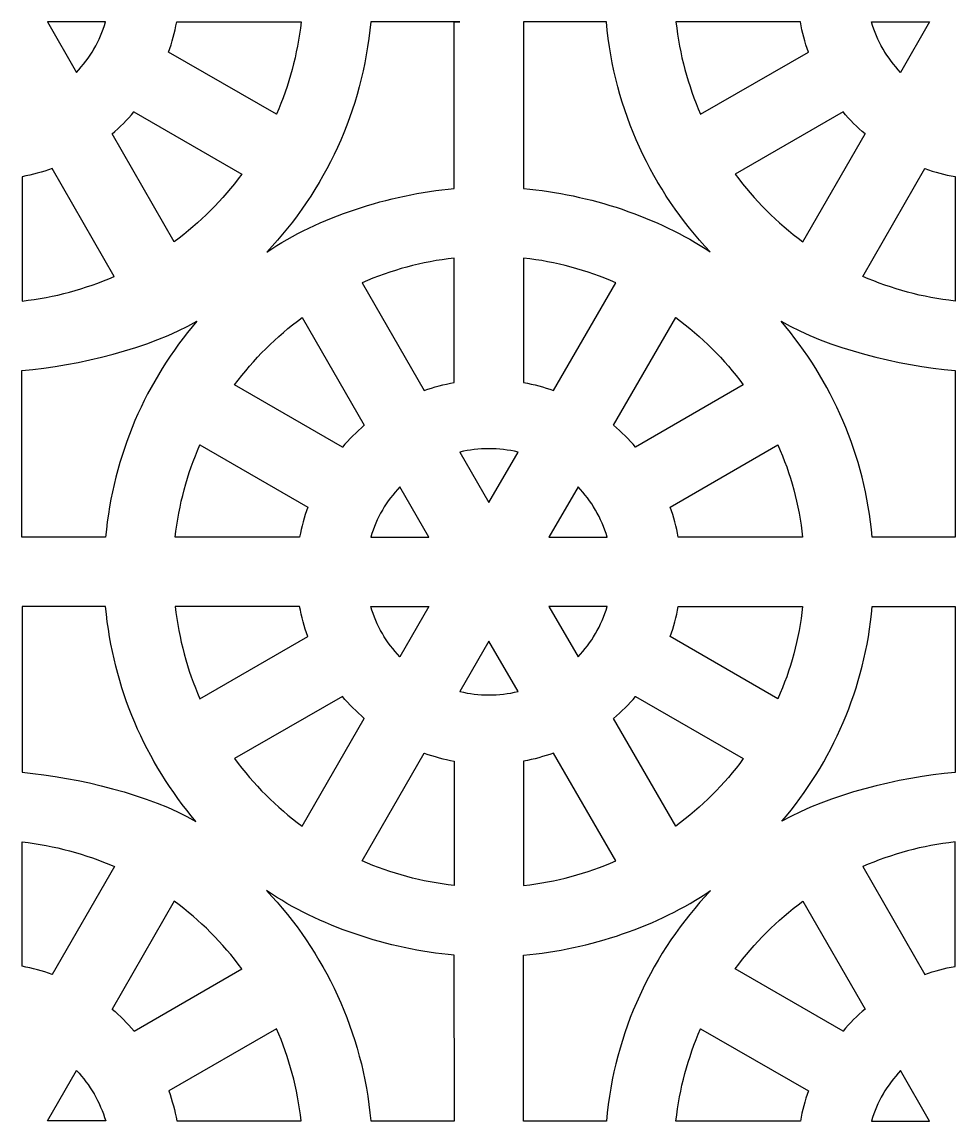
# Model space of a CAD drawing. Header units: centimetres. Extents: x -87 to 87, y -88 to 88.
# Drawn here: x -48.29 to -24.04, y -1.47 to 27.09 of the extents above; entities that cross this region are included whole.
import ezdxf

# ---------------------------------------------------------------- set-up
doc = ezdxf.new("R2010")
doc.units = ezdxf.units.CM
doc.header["$MEASUREMENT"] = 0
doc.layers.add('layer 1', color=7, linetype='Continuous')

msp = doc.modelspace()

# ---------------------------------------------------------------- linework, layer by layer
at = {"layer": 'layer 1', "color": 114}
for points, knots in [([(-47.62842, 27.08701), (-47.62842, 27.08701), (-46.11568, 27.08699), (-46.11568, 27.08699), (-46.11568, 27.08699), (-46.26119, 26.58976), (-46.52419, 26.14265), (-46.87253, 25.77779), (-46.87253, 25.77779), (-46.87253, 25.77779), (-47.62842, 27.08701), (-47.62842, 27.08701)], [0, 0, 0, 0, 0.25, 0.25, 0.25, 0.25, 0.5, 0.5, 0.5, 0.5, 1, 1, 1, 1]), ([(-41.67721, 24.69032), (-41.34866, 25.43751), (-41.12835, 26.24304), (-41.03617, 27.08699), (-41.03617, 27.08699), (-41.03617, 27.08699), (-44.26815, 27.08699), (-44.26815, 27.08699), (-44.26815, 27.08699), (-44.31691, 26.81884), (-44.38708, 26.55812), (-44.4768, 26.3067), (-44.4768, 26.3067), (-44.4768, 26.3067), (-41.67721, 24.69032), (-41.67721, 24.69032)], [0, 0, 0, 0, 0.2, 0.2, 0.2, 0.2, 0.4, 0.4, 0.4, 0.4, 0.6, 0.6, 0.6, 0.6, 1, 1, 1, 1]), ([(-37.05393, 27.08731), (-37.05393, 27.08731), (-37.05393, 27.08698), (-37.05393, 27.08698), (-37.05393, 27.08698), (-37.05393, 27.08698), (-37.05394, 22.75996), (-37.05394, 22.75996), (-37.05394, 22.75996), (-38.76984, 22.60683), (-40.57165, 22.02006), (-41.92799, 21.11008), (-41.92799, 21.11008), (-40.42282, 22.69836), (-39.43318, 24.78008), (-39.2273, 27.08698), (-39.2273, 27.08698), (-39.2273, 27.08698), (-37.05393, 27.08698), (-37.05393, 27.08698), (-37.05393, 27.08698), (-37.05393, 27.08698), (-36.90673, 27.08699), (-36.90673, 27.08699), (-36.90673, 27.08699), (-36.90673, 27.08699), (-37.05393, 27.08731), (-37.05393, 27.08731)], [0, 0, 0, 0, 0.125, 0.125, 0.125, 0.125, 0.25, 0.25, 0.25, 0.25, 0.375, 0.375, 0.375, 0.375, 0.5, 0.5, 0.5, 0.5, 0.625, 0.625, 0.625, 0.625, 0.75, 0.75, 0.75, 0.75, 1, 1, 1, 1]), ([(-33.10367, 27.08732), (-32.898, 24.78258), (-31.91001, 22.70258), (-30.40723, 21.11484), (-30.40723, 21.11484), (-31.76204, 22.02212), (-33.54102, 22.60709), (-35.25393, 22.75995), (-35.25393, 22.75995), (-35.25393, 22.75995), (-35.25393, 27.08699), (-35.25393, 27.08699), (-35.25393, 27.08699), (-35.25393, 27.08699), (-35.25393, 27.08732), (-35.25393, 27.08732), (-35.25393, 27.08732), (-35.25393, 27.08732), (-35.25393, 27.08699), (-35.25393, 27.08699), (-35.25393, 27.08699), (-35.25393, 27.08699), (-33.10367, 27.08732), (-33.10367, 27.08732)], [0, 0, 0, 0, 0.14285714, 0.14285714, 0.14285714, 0.14285714, 0.28571429, 0.28571429, 0.28571429, 0.28571429, 0.42857143, 0.42857143, 0.42857143, 0.42857143, 0.57142857, 0.57142857, 0.57142857, 0.57142857, 0.71428571, 0.71428571, 0.71428571, 0.71428571, 1, 1, 1, 1]), ([(-30.65372, 24.69056), (-30.98229, 25.43779), (-31.20262, 26.24333), (-31.29479, 27.08731), (-31.29479, 27.08731), (-31.29479, 27.08731), (-28.06284, 27.08739), (-28.06284, 27.08739), (-28.06284, 27.08739), (-28.01408, 26.81916), (-27.94399, 26.55833), (-27.85423, 26.30683), (-27.85423, 26.30683), (-27.85423, 26.30683), (-30.65372, 24.69056), (-30.65372, 24.69056)], [0, 0, 0, 0, 0.2, 0.2, 0.2, 0.2, 0.4, 0.4, 0.4, 0.4, 0.6, 0.6, 0.6, 0.6, 1, 1, 1, 1]), ([(-25.45836, 25.77802), (-25.45836, 25.77802), (-24.70247, 27.08732), (-24.70247, 27.08732), (-24.70247, 27.08732), (-24.70247, 27.08732), (-26.21527, 27.08732), (-26.21527, 27.08732), (-26.21527, 27.08732), (-26.06977, 26.59009), (-25.80675, 26.14295), (-25.45836, 25.77802)], [0, 0, 0, 0, 0.25, 0.25, 0.25, 0.25, 0.5, 0.5, 0.5, 0.5, 1, 1, 1, 1]), ([(-45.94878, 24.17779), (-45.94878, 24.17779), (-44.33257, 21.3784), (-44.33257, 21.3784), (-44.33257, 21.3784), (-43.66317, 21.87102), (-43.07127, 22.46291), (-42.57865, 23.13231), (-42.57865, 23.13231), (-42.57865, 23.13231), (-45.37801, 24.74857), (-45.37801, 24.74857), (-45.37801, 24.74857), (-45.55264, 24.54337), (-45.74357, 24.35243), (-45.94878, 24.17779)], [0, 0, 0, 0, 0.2, 0.2, 0.2, 0.2, 0.4, 0.4, 0.4, 0.4, 0.6, 0.6, 0.6, 0.6, 1, 1, 1, 1]), ([(-27.99833, 21.37868), (-28.66775, 21.87132), (-29.25968, 22.46314), (-29.7523, 23.13253), (-29.7523, 23.13253), (-29.7523, 23.13253), (-26.95293, 24.74874), (-26.95293, 24.74874), (-26.95293, 24.74874), (-26.77829, 24.54354), (-26.58736, 24.35264), (-26.38214, 24.17799), (-26.38214, 24.17799), (-26.38214, 24.17799), (-27.99833, 21.37868), (-27.99833, 21.37868)], [0, 0, 0, 0, 0.2, 0.2, 0.2, 0.2, 0.4, 0.4, 0.4, 0.4, 0.6, 0.6, 0.6, 0.6, 1, 1, 1, 1]), ([(-48.28733, 19.83595), (-48.28733, 19.83595), (-48.28733, 23.06786), (-48.28733, 23.06786), (-48.28733, 23.06786), (-48.01915, 23.11663), (-47.75839, 23.1868), (-47.50694, 23.27654), (-47.50694, 23.27654), (-47.50694, 23.27654), (-45.89059, 20.47695), (-45.89059, 20.47695), (-45.89059, 20.47695), (-46.63781, 20.14839), (-47.44337, 19.92814), (-48.28733, 19.83595)], [0, 0, 0, 0, 0.2, 0.2, 0.2, 0.2, 0.4, 0.4, 0.4, 0.4, 0.6, 0.6, 0.6, 0.6, 1, 1, 1, 1]), ([(-24.04365, 19.83613), (-24.04365, 19.83613), (-24.04362, 23.06809), (-24.04362, 23.06809), (-24.04362, 23.06809), (-24.31182, 23.11687), (-24.57258, 23.18699), (-24.82403, 23.27672), (-24.82403, 23.27672), (-24.82403, 23.27672), (-26.44037, 20.47717), (-26.44037, 20.47717), (-26.44037, 20.47717), (-25.69316, 20.14861), (-24.88761, 19.92829), (-24.04365, 19.83613)], [0, 0, 0, 0, 0.2, 0.2, 0.2, 0.2, 0.4, 0.4, 0.4, 0.4, 0.6, 0.6, 0.6, 0.6, 1, 1, 1, 1]), ([(-37.05393, 20.95108), (-37.05393, 20.95108), (-37.0539, 17.71912), (-37.0539, 17.71912), (-37.0539, 17.71912), (-37.3221, 17.67034), (-37.58286, 17.60022), (-37.83431, 17.51049), (-37.83431, 17.51049), (-37.83431, 17.51049), (-39.45065, 20.31004), (-39.45065, 20.31004), (-39.45065, 20.31004), (-38.70344, 20.6386), (-37.89789, 20.85892), (-37.05393, 20.95108)], [0, 0, 0, 0, 0.2, 0.2, 0.2, 0.2, 0.4, 0.4, 0.4, 0.4, 0.6, 0.6, 0.6, 0.6, 1, 1, 1, 1]), ([(-34.47352, 17.51042), (-34.72498, 17.60015), (-34.98575, 17.67034), (-35.25396, 17.71912), (-35.25396, 17.71912), (-35.25396, 17.71912), (-35.25393, 20.95108), (-35.25393, 20.95108), (-35.25393, 20.95108), (-34.40997, 20.85891), (-33.60455, 20.63831), (-32.85733, 20.30975), (-32.85733, 20.30975), (-32.85733, 20.30975), (-34.47352, 17.51042), (-34.47352, 17.51042)], [0, 0, 0, 0, 0.2, 0.2, 0.2, 0.2, 0.4, 0.4, 0.4, 0.4, 0.6, 0.6, 0.6, 0.6, 1, 1, 1, 1]), ([(-48.2879, 13.69989), (-48.2879, 13.69989), (-46.11395, 13.69989), (-46.11395, 13.69989), (-46.11395, 13.69989), (-45.92358, 15.83324), (-45.06293, 17.77404), (-43.74414, 19.3101), (-43.74414, 19.3101), (-44.96389, 18.6093), (-46.8149, 18.15828), (-48.28813, 18.02693), (-48.28813, 18.02693), (-48.28813, 18.02693), (-48.2879, 13.69989), (-48.2879, 13.69989)], [0, 0, 0, 0, 0.2, 0.2, 0.2, 0.2, 0.4, 0.4, 0.4, 0.4, 0.6, 0.6, 0.6, 0.6, 1, 1, 1, 1]), ([(-41.00861, 19.40853), (-41.67803, 18.91589), (-42.26996, 18.32407), (-42.76258, 17.65468), (-42.76258, 17.65468), (-42.76258, 17.65468), (-39.96321, 16.03847), (-39.96321, 16.03847), (-39.96321, 16.03847), (-39.78857, 16.24367), (-39.59764, 16.43457), (-39.39242, 16.60922), (-39.39242, 16.60922), (-39.39242, 16.60922), (-41.00861, 19.40853), (-41.00861, 19.40853)], [0, 0, 0, 0, 0.2, 0.2, 0.2, 0.2, 0.4, 0.4, 0.4, 0.4, 0.6, 0.6, 0.6, 0.6, 1, 1, 1, 1]), ([(-29.54532, 17.65462), (-30.03794, 18.32405), (-30.62996, 18.91554), (-31.29939, 19.4082), (-31.29939, 19.4082), (-31.29939, 19.4082), (-32.91539, 16.60921), (-32.91539, 16.60921), (-32.91539, 16.60921), (-32.71019, 16.43458), (-32.51927, 16.24366), (-32.34463, 16.03845), (-32.34463, 16.03845), (-32.34463, 16.03845), (-29.54532, 17.65462), (-29.54532, 17.65462)], [0, 0, 0, 0, 0.2, 0.2, 0.2, 0.2, 0.4, 0.4, 0.4, 0.4, 0.6, 0.6, 0.6, 0.6, 1, 1, 1, 1]), ([(-24.04358, 13.69989), (-24.04358, 13.69989), (-24.04366, 18.02725), (-24.04366, 18.02725), (-24.04366, 18.02725), (-25.51601, 18.15864), (-27.34403, 18.60932), (-28.56319, 19.30952), (-28.56319, 19.30952), (-27.24469, 17.77355), (-26.38424, 15.83297), (-26.19389, 13.69989), (-26.19389, 13.69989), (-26.19389, 13.69989), (-24.04358, 13.69989), (-24.04358, 13.69989)], [0, 0, 0, 0, 0.2, 0.2, 0.2, 0.2, 0.4, 0.4, 0.4, 0.4, 0.6, 0.6, 0.6, 0.6, 1, 1, 1, 1]), ([(-43.664, 16.09665), (-43.99257, 15.34942), (-44.2129, 14.54388), (-44.30507, 13.6999), (-44.30507, 13.6999), (-44.30507, 13.6999), (-41.07312, 13.69982), (-41.07312, 13.69982), (-41.07312, 13.69982), (-41.02436, 13.96805), (-40.95427, 14.22888), (-40.86451, 14.48038), (-40.86451, 14.48038), (-40.86451, 14.48038), (-43.664, 16.09665), (-43.664, 16.09665)], [0, 0, 0, 0, 0.2, 0.2, 0.2, 0.2, 0.4, 0.4, 0.4, 0.4, 0.6, 0.6, 0.6, 0.6, 1, 1, 1, 1]), ([(-35.39754, 15.91), (-35.39754, 15.91), (-36.15391, 14.59991), (-36.15391, 14.59991), (-36.15391, 14.59991), (-36.15391, 14.59991), (-36.91023, 15.91), (-36.91023, 15.91), (-36.91023, 15.91), (-36.41555, 16.02992), (-35.89222, 16.02993), (-35.39754, 15.91)], [0, 0, 0, 0, 0.25, 0.25, 0.25, 0.25, 0.5, 0.5, 0.5, 0.5, 1, 1, 1, 1]), ([(-28.6438, 16.09665), (-28.6438, 16.09665), (-31.44341, 14.48031), (-31.44341, 14.48031), (-31.44341, 14.48031), (-31.35368, 14.22884), (-31.28333, 13.96811), (-31.23456, 13.69989), (-31.23456, 13.69989), (-31.23456, 13.69989), (-28.00277, 13.69989), (-28.00277, 13.69989), (-28.00277, 13.69989), (-28.09494, 14.54387), (-28.31525, 15.34944), (-28.6438, 16.09665)], [0, 0, 0, 0, 0.2, 0.2, 0.2, 0.2, 0.4, 0.4, 0.4, 0.4, 0.6, 0.6, 0.6, 0.6, 1, 1, 1, 1]), ([(-38.46864, 15.00919), (-38.46864, 15.00919), (-37.71275, 13.69989), (-37.71275, 13.69989), (-37.71275, 13.69989), (-37.71275, 13.69989), (-39.22555, 13.69989), (-39.22555, 13.69989), (-39.22555, 13.69989), (-39.08005, 14.19712), (-38.81703, 14.64426), (-38.46864, 15.00919)], [0, 0, 0, 0, 0.25, 0.25, 0.25, 0.25, 0.5, 0.5, 0.5, 0.5, 1, 1, 1, 1]), ([(-34.59507, 13.69989), (-34.59507, 13.69989), (-33.83913, 15.00919), (-33.83913, 15.00919), (-33.83913, 15.00919), (-33.49077, 14.6443), (-33.2278, 14.19715), (-33.0823, 13.69989), (-33.0823, 13.69989), (-33.0823, 13.69989), (-34.59507, 13.69989), (-34.59507, 13.69989)], [0, 0, 0, 0, 0.25, 0.25, 0.25, 0.25, 0.5, 0.5, 0.5, 0.5, 1, 1, 1, 1]), ([(-48.28431, 11.89989), (-48.28431, 11.89989), (-46.11395, 11.89989), (-46.11395, 11.89989), (-46.11395, 11.89989), (-45.92466, 9.77881), (-45.07275, 7.84809), (-43.76677, 6.31624), (-43.76677, 6.31624), (-44.98247, 7.01163), (-46.81871, 7.45918), (-48.28531, 7.58994), (-48.28531, 7.58994), (-48.28531, 7.58994), (-48.28431, 11.89989), (-48.28431, 11.89989)], [0, 0, 0, 0, 0.2, 0.2, 0.2, 0.2, 0.4, 0.4, 0.4, 0.4, 0.6, 0.6, 0.6, 0.6, 1, 1, 1, 1]), ([(-44.30506, 11.89989), (-44.30506, 11.89989), (-41.07308, 11.89991), (-41.07308, 11.89991), (-41.07308, 11.89991), (-41.0243, 11.63172), (-40.95424, 11.37095), (-40.86451, 11.1195), (-40.86451, 11.1195), (-40.86451, 11.1195), (-43.66393, 9.50324), (-43.66393, 9.50324), (-43.66393, 9.50324), (-43.99248, 10.25044), (-44.21287, 11.05593), (-44.30506, 11.89989)], [0, 0, 0, 0, 0.2, 0.2, 0.2, 0.2, 0.4, 0.4, 0.4, 0.4, 0.6, 0.6, 0.6, 0.6, 1, 1, 1, 1]), ([(-38.46865, 10.59066), (-38.46865, 10.59066), (-37.71276, 11.89989), (-37.71276, 11.89989), (-37.71276, 11.89989), (-37.71276, 11.89989), (-39.22554, 11.89989), (-39.22554, 11.89989), (-39.22554, 11.89989), (-39.08004, 11.40269), (-38.81702, 10.95556), (-38.46865, 10.59066)], [0, 0, 0, 0, 0.25, 0.25, 0.25, 0.25, 0.5, 0.5, 0.5, 0.5, 1, 1, 1, 1]), ([(-34.59502, 11.89991), (-34.59502, 11.89991), (-33.08228, 11.89989), (-33.08228, 11.89989), (-33.08228, 11.89989), (-33.22779, 11.40266), (-33.49079, 10.95555), (-33.83913, 10.59069), (-33.83913, 10.59069), (-33.83913, 10.59069), (-34.59502, 11.89991), (-34.59502, 11.89991)], [0, 0, 0, 0, 0.25, 0.25, 0.25, 0.25, 0.5, 0.5, 0.5, 0.5, 1, 1, 1, 1]), ([(-28.64381, 9.50322), (-28.31526, 10.25041), (-28.09495, 11.05594), (-28.00277, 11.89989), (-28.00277, 11.89989), (-28.00277, 11.89989), (-31.23475, 11.89989), (-31.23475, 11.89989), (-31.23475, 11.89989), (-31.28351, 11.63174), (-31.35368, 11.37102), (-31.4434, 11.1196), (-31.4434, 11.1196), (-31.4434, 11.1196), (-28.64381, 9.50322), (-28.64381, 9.50322)], [0, 0, 0, 0, 0.2, 0.2, 0.2, 0.2, 0.4, 0.4, 0.4, 0.4, 0.6, 0.6, 0.6, 0.6, 1, 1, 1, 1]), ([(-28.5411, 6.31653), (-27.32622, 7.01127), (-25.50912, 7.45855), (-24.04361, 7.58933), (-24.04361, 7.58933), (-24.04361, 7.58933), (-24.0436, 11.89988), (-24.0436, 11.89988), (-24.0436, 11.89988), (-24.0436, 11.89988), (-26.1939, 11.89988), (-26.1939, 11.89988), (-26.1939, 11.89988), (-26.3832, 9.77887), (-27.23515, 7.84828), (-28.5411, 6.31653)], [0, 0, 0, 0, 0.2, 0.2, 0.2, 0.2, 0.4, 0.4, 0.4, 0.4, 0.6, 0.6, 0.6, 0.6, 1, 1, 1, 1]), ([(-36.91023, 9.68991), (-36.91023, 9.68991), (-36.1539, 10.99992), (-36.1539, 10.99992), (-36.1539, 10.99992), (-36.1539, 10.99992), (-35.39752, 9.68989), (-35.39752, 9.68989), (-35.39752, 9.68989), (-35.89228, 9.5699), (-36.41547, 9.56995), (-36.91023, 9.68991)], [0, 0, 0, 0, 0.25, 0.25, 0.25, 0.25, 0.5, 0.5, 0.5, 0.5, 1, 1, 1, 1]), ([(-41.00864, 6.19129), (-41.67804, 6.68391), (-42.2699, 7.27581), (-42.76253, 7.94521), (-42.76253, 7.94521), (-42.76253, 7.94521), (-39.96328, 9.56136), (-39.96328, 9.56136), (-39.96328, 9.56136), (-39.78863, 9.35614), (-39.59767, 9.16521), (-39.39246, 8.99057), (-39.39246, 8.99057), (-39.39246, 8.99057), (-41.00864, 6.19129), (-41.00864, 6.19129)], [0, 0, 0, 0, 0.2, 0.2, 0.2, 0.2, 0.4, 0.4, 0.4, 0.4, 0.6, 0.6, 0.6, 0.6, 1, 1, 1, 1]), ([(-32.91538, 8.99069), (-32.91538, 8.99069), (-31.29917, 6.1913), (-31.29917, 6.1913), (-31.29917, 6.1913), (-30.62977, 6.68392), (-30.03787, 7.27581), (-29.54525, 7.94521), (-29.54525, 7.94521), (-29.54525, 7.94521), (-32.34461, 9.56147), (-32.34461, 9.56147), (-32.34461, 9.56147), (-32.51924, 9.35627), (-32.71017, 9.16533), (-32.91538, 8.99069)], [0, 0, 0, 0, 0.2, 0.2, 0.2, 0.2, 0.4, 0.4, 0.4, 0.4, 0.6, 0.6, 0.6, 0.6, 1, 1, 1, 1]), ([(-37.83427, 8.08942), (-37.83427, 8.08942), (-39.45048, 5.29009), (-39.45048, 5.29009), (-39.45048, 5.29009), (-38.70328, 4.96153), (-37.89788, 4.7411), (-37.05393, 4.64893), (-37.05393, 4.64893), (-37.05393, 4.64893), (-37.05393, 7.88075), (-37.05393, 7.88075), (-37.05393, 7.88075), (-37.3221, 7.92951), (-37.58283, 7.99969), (-37.83427, 8.08942)], [0, 0, 0, 0, 0.2, 0.2, 0.2, 0.2, 0.4, 0.4, 0.4, 0.4, 0.6, 0.6, 0.6, 0.6, 1, 1, 1, 1]), ([(-35.25393, 4.64885), (-35.25393, 4.64885), (-35.25393, 7.88076), (-35.25393, 7.88076), (-35.25393, 7.88076), (-34.98575, 7.92953), (-34.72499, 7.9997), (-34.47354, 8.08944), (-34.47354, 8.08944), (-34.47354, 8.08944), (-32.85719, 5.28985), (-32.85719, 5.28985), (-32.85719, 5.28985), (-33.60441, 4.96129), (-34.40997, 4.74104), (-35.25393, 4.64885)], [0, 0, 0, 0, 0.2, 0.2, 0.2, 0.2, 0.4, 0.4, 0.4, 0.4, 0.6, 0.6, 0.6, 0.6, 1, 1, 1, 1]), ([(-48.28451, 5.78092), (-48.28451, 5.78092), (-48.28451, 2.54901), (-48.28451, 2.54901), (-48.28451, 2.54901), (-48.01633, 2.50024), (-47.75557, 2.43007), (-47.50412, 2.34033), (-47.50412, 2.34033), (-47.50412, 2.34033), (-45.88777, 5.13992), (-45.88777, 5.13992), (-45.88777, 5.13992), (-46.63499, 5.46848), (-47.44055, 5.68873), (-48.28451, 5.78092)], [0, 0, 0, 0, 0.2, 0.2, 0.2, 0.2, 0.4, 0.4, 0.4, 0.4, 0.6, 0.6, 0.6, 0.6, 1, 1, 1, 1]), ([(-24.0436, 5.78045), (-24.0436, 5.78045), (-24.04357, 2.54849), (-24.04357, 2.54849), (-24.04357, 2.54849), (-24.31177, 2.49971), (-24.57253, 2.42959), (-24.82398, 2.33986), (-24.82398, 2.33986), (-24.82398, 2.33986), (-26.44032, 5.13941), (-26.44032, 5.13941), (-26.44032, 5.13941), (-25.69311, 5.46797), (-24.88756, 5.68829), (-24.0436, 5.78045)], [0, 0, 0, 0, 0.2, 0.2, 0.2, 0.2, 0.4, 0.4, 0.4, 0.4, 0.6, 0.6, 0.6, 0.6, 1, 1, 1, 1]), ([(-37.05096, -1.47011), (-37.05096, -1.47011), (-39.22448, -1.47011), (-39.22448, -1.47011), (-39.22448, -1.47011), (-39.43077, 0.84139), (-40.42395, 2.92682), (-41.93418, 4.5163), (-41.93418, 4.5163), (-40.56931, 3.59121), (-38.78641, 2.99451), (-37.05391, 2.8399), (-37.05391, 2.8399), (-37.05391, 2.8399), (-37.05096, -1.47011), (-37.05096, -1.47011)], [0, 0, 0, 0, 0.2, 0.2, 0.2, 0.2, 0.4, 0.4, 0.4, 0.4, 0.6, 0.6, 0.6, 0.6, 1, 1, 1, 1]), ([(-30.39376, 4.51555), (-31.75844, 3.59084), (-33.52259, 2.99427), (-35.25473, 2.83983), (-35.25473, 2.83983), (-35.25473, 2.83983), (-35.25433, -1.47074), (-35.25433, -1.47074), (-35.25433, -1.47074), (-35.25433, -1.47074), (-33.10362, -1.47074), (-33.10362, -1.47074), (-33.10362, -1.47074), (-32.89735, 0.84079), (-31.90403, 2.92607), (-30.39376, 4.51555)], [0, 0, 0, 0, 0.2, 0.2, 0.2, 0.2, 0.4, 0.4, 0.4, 0.4, 0.6, 0.6, 0.6, 0.6, 1, 1, 1, 1]), ([(-45.94596, 1.43908), (-45.94596, 1.43908), (-44.32975, 4.23847), (-44.32975, 4.23847), (-44.32975, 4.23847), (-43.66035, 3.74585), (-43.06845, 3.15396), (-42.57583, 2.48456), (-42.57583, 2.48456), (-42.57583, 2.48456), (-45.37519, 0.8683), (-45.37519, 0.8683), (-45.37519, 0.8683), (-45.54982, 1.0735), (-45.74075, 1.26444), (-45.94596, 1.43908)], [0, 0, 0, 0, 0.2, 0.2, 0.2, 0.2, 0.4, 0.4, 0.4, 0.4, 0.6, 0.6, 0.6, 0.6, 1, 1, 1, 1]), ([(-27.99828, 4.2379), (-28.6677, 3.74526), (-29.25963, 3.15344), (-29.75225, 2.48405), (-29.75225, 2.48405), (-29.75225, 2.48405), (-26.95288, 0.86784), (-26.95288, 0.86784), (-26.95288, 0.86784), (-26.77824, 1.07304), (-26.58731, 1.26394), (-26.38209, 1.43859), (-26.38209, 1.43859), (-26.38209, 1.43859), (-27.99828, 4.2379), (-27.99828, 4.2379)], [0, 0, 0, 0, 0.2, 0.2, 0.2, 0.2, 0.4, 0.4, 0.4, 0.4, 0.6, 0.6, 0.6, 0.6, 1, 1, 1, 1]), ([(-41.67439, 0.92655), (-41.34584, 0.17936), (-41.12553, -0.62617), (-41.03335, -1.47012), (-41.03335, -1.47012), (-41.03335, -1.47012), (-44.26533, -1.47012), (-44.26533, -1.47012), (-44.26533, -1.47012), (-44.31409, -1.20197), (-44.38426, -0.94125), (-44.47398, -0.68983), (-44.47398, -0.68983), (-44.47398, -0.68983), (-41.67439, 0.92655), (-41.67439, 0.92655)], [0, 0, 0, 0, 0.2, 0.2, 0.2, 0.2, 0.4, 0.4, 0.4, 0.4, 0.6, 0.6, 0.6, 0.6, 1, 1, 1, 1]), ([(-30.65367, 0.92602), (-30.98224, 0.17879), (-31.20257, -0.62675), (-31.29474, -1.47073), (-31.29474, -1.47073), (-31.29474, -1.47073), (-28.06279, -1.47081), (-28.06279, -1.47081), (-28.06279, -1.47081), (-28.01403, -1.20258), (-27.94394, -0.94175), (-27.85418, -0.69025), (-27.85418, -0.69025), (-27.85418, -0.69025), (-30.65367, 0.92602), (-30.65367, 0.92602)], [0, 0, 0, 0, 0.2, 0.2, 0.2, 0.2, 0.4, 0.4, 0.4, 0.4, 0.6, 0.6, 0.6, 0.6, 1, 1, 1, 1]), ([(-47.6256, -1.47014), (-47.6256, -1.47014), (-46.11286, -1.47012), (-46.11286, -1.47012), (-46.11286, -1.47012), (-46.25837, -0.97289), (-46.52137, -0.52578), (-46.86971, -0.16092), (-46.86971, -0.16092), (-46.86971, -0.16092), (-47.6256, -1.47014), (-47.6256, -1.47014)], [0, 0, 0, 0, 0.25, 0.25, 0.25, 0.25, 0.5, 0.5, 0.5, 0.5, 1, 1, 1, 1]), ([(-25.45831, -0.16144), (-25.45831, -0.16144), (-24.70242, -1.47074), (-24.70242, -1.47074), (-24.70242, -1.47074), (-24.70242, -1.47074), (-26.21522, -1.47074), (-26.21522, -1.47074), (-26.21522, -1.47074), (-26.06972, -0.97351), (-25.8067, -0.52637), (-25.45831, -0.16144)], [0, 0, 0, 0, 0.25, 0.25, 0.25, 0.25, 0.5, 0.5, 0.5, 0.5, 1, 1, 1, 1])]:
    msp.add_open_spline(points, degree=3, knots=knots, dxfattribs=at)
at = {"layer": 'layer 1', "color": 250, "lineweight": 9}
for points, knots in [([(-47.62842, 27.08701), (-47.62842, 27.08701), (-46.11568, 27.08699), (-46.11568, 27.08699), (-46.11568, 27.08699), (-46.26119, 26.58976), (-46.52419, 26.14265), (-46.87253, 25.77779), (-46.87253, 25.77779), (-46.87253, 25.77779), (-47.62842, 27.08701), (-47.62842, 27.08701)], [0, 0, 0, 0, 0.25, 0.25, 0.25, 0.25, 0.5, 0.5, 0.5, 0.5, 1, 1, 1, 1]), ([(-41.67721, 24.69032), (-41.34866, 25.43751), (-41.12835, 26.24304), (-41.03617, 27.08699), (-41.03617, 27.08699), (-41.03617, 27.08699), (-44.26815, 27.08699), (-44.26815, 27.08699), (-44.26815, 27.08699), (-44.31691, 26.81884), (-44.38708, 26.55812), (-44.4768, 26.3067), (-44.4768, 26.3067), (-44.4768, 26.3067), (-41.67721, 24.69032), (-41.67721, 24.69032)], [0, 0, 0, 0, 0.2, 0.2, 0.2, 0.2, 0.4, 0.4, 0.4, 0.4, 0.6, 0.6, 0.6, 0.6, 1, 1, 1, 1]), ([(-37.05393, 27.08731), (-37.05393, 27.08731), (-37.05393, 27.08698), (-37.05393, 27.08698), (-37.05393, 27.08698), (-37.05393, 27.08698), (-37.05394, 22.75996), (-37.05394, 22.75996), (-37.05394, 22.75996), (-38.76984, 22.60683), (-40.57165, 22.02006), (-41.92799, 21.11008), (-41.92799, 21.11008), (-40.42282, 22.69836), (-39.43318, 24.78008), (-39.2273, 27.08698), (-39.2273, 27.08698), (-39.2273, 27.08698), (-37.05393, 27.08698), (-37.05393, 27.08698), (-37.05393, 27.08698), (-37.05393, 27.08698), (-36.90673, 27.08699), (-36.90673, 27.08699)], [0, 0, 0, 0, 0.14285714, 0.14285714, 0.14285714, 0.14285714, 0.28571429, 0.28571429, 0.28571429, 0.28571429, 0.42857143, 0.42857143, 0.42857143, 0.42857143, 0.57142857, 0.57142857, 0.57142857, 0.57142857, 0.71428571, 0.71428571, 0.71428571, 0.71428571, 1, 1, 1, 1]), ([(-33.10367, 27.08732), (-32.898, 24.78258), (-31.91001, 22.70258), (-30.40723, 21.11484), (-30.40723, 21.11484), (-31.76204, 22.02212), (-33.54102, 22.60709), (-35.25393, 22.75995), (-35.25393, 22.75995), (-35.25393, 22.75995), (-35.25393, 27.08699), (-35.25393, 27.08699), (-35.25393, 27.08699), (-35.25393, 27.08699), (-35.25393, 27.08732), (-35.25393, 27.08732), (-35.25393, 27.08732), (-35.25393, 27.08732), (-35.25393, 27.08699), (-35.25393, 27.08699), (-35.25393, 27.08699), (-35.25393, 27.08699), (-33.10367, 27.08732), (-33.10367, 27.08732)], [0, 0, 0, 0, 0.14285714, 0.14285714, 0.14285714, 0.14285714, 0.28571429, 0.28571429, 0.28571429, 0.28571429, 0.42857143, 0.42857143, 0.42857143, 0.42857143, 0.57142857, 0.57142857, 0.57142857, 0.57142857, 0.71428571, 0.71428571, 0.71428571, 0.71428571, 1, 1, 1, 1]), ([(-30.65372, 24.69056), (-30.98229, 25.43779), (-31.20262, 26.24333), (-31.29479, 27.08731), (-31.29479, 27.08731), (-31.29479, 27.08731), (-28.06284, 27.08739), (-28.06284, 27.08739), (-28.06284, 27.08739), (-28.01408, 26.81916), (-27.94399, 26.55833), (-27.85423, 26.30683), (-27.85423, 26.30683), (-27.85423, 26.30683), (-30.65372, 24.69056), (-30.65372, 24.69056)], [0, 0, 0, 0, 0.2, 0.2, 0.2, 0.2, 0.4, 0.4, 0.4, 0.4, 0.6, 0.6, 0.6, 0.6, 1, 1, 1, 1]), ([(-25.45836, 25.77802), (-25.45836, 25.77802), (-24.70247, 27.08732), (-24.70247, 27.08732), (-24.70247, 27.08732), (-24.70247, 27.08732), (-26.21527, 27.08732), (-26.21527, 27.08732), (-26.21527, 27.08732), (-26.06977, 26.59009), (-25.80675, 26.14295), (-25.45836, 25.77802)], [0, 0, 0, 0, 0.25, 0.25, 0.25, 0.25, 0.5, 0.5, 0.5, 0.5, 1, 1, 1, 1]), ([(-45.94878, 24.17779), (-45.94878, 24.17779), (-44.33257, 21.3784), (-44.33257, 21.3784), (-44.33257, 21.3784), (-43.66317, 21.87102), (-43.07127, 22.46291), (-42.57865, 23.13231), (-42.57865, 23.13231), (-42.57865, 23.13231), (-45.37801, 24.74857), (-45.37801, 24.74857), (-45.37801, 24.74857), (-45.55264, 24.54337), (-45.74357, 24.35243), (-45.94878, 24.17779)], [0, 0, 0, 0, 0.2, 0.2, 0.2, 0.2, 0.4, 0.4, 0.4, 0.4, 0.6, 0.6, 0.6, 0.6, 1, 1, 1, 1]), ([(-27.99833, 21.37868), (-28.66775, 21.87132), (-29.25968, 22.46314), (-29.7523, 23.13253), (-29.7523, 23.13253), (-29.7523, 23.13253), (-26.95293, 24.74874), (-26.95293, 24.74874), (-26.95293, 24.74874), (-26.77829, 24.54354), (-26.58736, 24.35264), (-26.38214, 24.17799), (-26.38214, 24.17799), (-26.38214, 24.17799), (-27.99833, 21.37868), (-27.99833, 21.37868)], [0, 0, 0, 0, 0.2, 0.2, 0.2, 0.2, 0.4, 0.4, 0.4, 0.4, 0.6, 0.6, 0.6, 0.6, 1, 1, 1, 1]), ([(-48.28733, 19.83595), (-48.28733, 19.83595), (-48.28733, 23.06786), (-48.28733, 23.06786), (-48.28733, 23.06786), (-48.01915, 23.11663), (-47.75839, 23.1868), (-47.50694, 23.27654), (-47.50694, 23.27654), (-47.50694, 23.27654), (-45.89059, 20.47695), (-45.89059, 20.47695), (-45.89059, 20.47695), (-46.63781, 20.14839), (-47.44337, 19.92814), (-48.28733, 19.83595)], [0, 0, 0, 0, 0.2, 0.2, 0.2, 0.2, 0.4, 0.4, 0.4, 0.4, 0.6, 0.6, 0.6, 0.6, 1, 1, 1, 1]), ([(-24.04365, 19.83613), (-24.04365, 19.83613), (-24.04362, 23.06809), (-24.04362, 23.06809), (-24.04362, 23.06809), (-24.31182, 23.11687), (-24.57258, 23.18699), (-24.82403, 23.27672), (-24.82403, 23.27672), (-24.82403, 23.27672), (-26.44037, 20.47717), (-26.44037, 20.47717), (-26.44037, 20.47717), (-25.69316, 20.14861), (-24.88761, 19.92829), (-24.04365, 19.83613)], [0, 0, 0, 0, 0.2, 0.2, 0.2, 0.2, 0.4, 0.4, 0.4, 0.4, 0.6, 0.6, 0.6, 0.6, 1, 1, 1, 1]), ([(-37.05393, 20.95108), (-37.05393, 20.95108), (-37.0539, 17.71912), (-37.0539, 17.71912), (-37.0539, 17.71912), (-37.3221, 17.67034), (-37.58286, 17.60022), (-37.83431, 17.51049), (-37.83431, 17.51049), (-37.83431, 17.51049), (-39.45065, 20.31004), (-39.45065, 20.31004), (-39.45065, 20.31004), (-38.70344, 20.6386), (-37.89789, 20.85892), (-37.05393, 20.95108)], [0, 0, 0, 0, 0.2, 0.2, 0.2, 0.2, 0.4, 0.4, 0.4, 0.4, 0.6, 0.6, 0.6, 0.6, 1, 1, 1, 1]), ([(-34.47352, 17.51042), (-34.72498, 17.60015), (-34.98575, 17.67034), (-35.25396, 17.71912), (-35.25396, 17.71912), (-35.25396, 17.71912), (-35.25393, 20.95108), (-35.25393, 20.95108), (-35.25393, 20.95108), (-34.40997, 20.85891), (-33.60455, 20.63831), (-32.85733, 20.30975), (-32.85733, 20.30975), (-32.85733, 20.30975), (-34.47352, 17.51042), (-34.47352, 17.51042)], [0, 0, 0, 0, 0.2, 0.2, 0.2, 0.2, 0.4, 0.4, 0.4, 0.4, 0.6, 0.6, 0.6, 0.6, 1, 1, 1, 1]), ([(-48.2879, 13.69989), (-48.2879, 13.69989), (-46.11395, 13.69989), (-46.11395, 13.69989), (-46.11395, 13.69989), (-45.92358, 15.83324), (-45.06293, 17.77404), (-43.74414, 19.3101), (-43.74414, 19.3101), (-44.96389, 18.6093), (-46.8149, 18.15828), (-48.28813, 18.02693), (-48.28813, 18.02693), (-48.28813, 18.02693), (-48.2879, 13.69989), (-48.2879, 13.69989)], [0, 0, 0, 0, 0.2, 0.2, 0.2, 0.2, 0.4, 0.4, 0.4, 0.4, 0.6, 0.6, 0.6, 0.6, 1, 1, 1, 1]), ([(-41.00861, 19.40853), (-41.67803, 18.91589), (-42.26996, 18.32407), (-42.76258, 17.65468), (-42.76258, 17.65468), (-42.76258, 17.65468), (-39.96321, 16.03847), (-39.96321, 16.03847), (-39.96321, 16.03847), (-39.78857, 16.24367), (-39.59764, 16.43457), (-39.39242, 16.60922), (-39.39242, 16.60922), (-39.39242, 16.60922), (-41.00861, 19.40853), (-41.00861, 19.40853)], [0, 0, 0, 0, 0.2, 0.2, 0.2, 0.2, 0.4, 0.4, 0.4, 0.4, 0.6, 0.6, 0.6, 0.6, 1, 1, 1, 1]), ([(-29.54532, 17.65462), (-30.03794, 18.32405), (-30.62996, 18.91554), (-31.29939, 19.4082), (-31.29939, 19.4082), (-31.29939, 19.4082), (-32.91539, 16.60921), (-32.91539, 16.60921), (-32.91539, 16.60921), (-32.71019, 16.43458), (-32.51927, 16.24366), (-32.34463, 16.03845), (-32.34463, 16.03845), (-32.34463, 16.03845), (-29.54532, 17.65462), (-29.54532, 17.65462)], [0, 0, 0, 0, 0.2, 0.2, 0.2, 0.2, 0.4, 0.4, 0.4, 0.4, 0.6, 0.6, 0.6, 0.6, 1, 1, 1, 1]), ([(-24.04358, 13.69989), (-24.04358, 13.69989), (-24.04366, 18.02725), (-24.04366, 18.02725), (-24.04366, 18.02725), (-25.51601, 18.15864), (-27.34403, 18.60932), (-28.56319, 19.30952), (-28.56319, 19.30952), (-27.24469, 17.77355), (-26.38424, 15.83297), (-26.19389, 13.69989), (-26.19389, 13.69989), (-26.19389, 13.69989), (-24.04358, 13.69989), (-24.04358, 13.69989)], [0, 0, 0, 0, 0.2, 0.2, 0.2, 0.2, 0.4, 0.4, 0.4, 0.4, 0.6, 0.6, 0.6, 0.6, 1, 1, 1, 1]), ([(-43.664, 16.09665), (-43.99257, 15.34942), (-44.2129, 14.54388), (-44.30507, 13.6999), (-44.30507, 13.6999), (-44.30507, 13.6999), (-41.07312, 13.69982), (-41.07312, 13.69982), (-41.07312, 13.69982), (-41.02436, 13.96805), (-40.95427, 14.22888), (-40.86451, 14.48038), (-40.86451, 14.48038), (-40.86451, 14.48038), (-43.664, 16.09665), (-43.664, 16.09665)], [0, 0, 0, 0, 0.2, 0.2, 0.2, 0.2, 0.4, 0.4, 0.4, 0.4, 0.6, 0.6, 0.6, 0.6, 1, 1, 1, 1]), ([(-35.39754, 15.91), (-35.39754, 15.91), (-36.15391, 14.59991), (-36.15391, 14.59991), (-36.15391, 14.59991), (-36.15391, 14.59991), (-36.91023, 15.91), (-36.91023, 15.91), (-36.91023, 15.91), (-36.41555, 16.02992), (-35.89222, 16.02993), (-35.39754, 15.91)], [0, 0, 0, 0, 0.25, 0.25, 0.25, 0.25, 0.5, 0.5, 0.5, 0.5, 1, 1, 1, 1]), ([(-28.6438, 16.09665), (-28.6438, 16.09665), (-31.44341, 14.48031), (-31.44341, 14.48031), (-31.44341, 14.48031), (-31.35368, 14.22884), (-31.28333, 13.96811), (-31.23456, 13.69989), (-31.23456, 13.69989), (-31.23456, 13.69989), (-28.00277, 13.69989), (-28.00277, 13.69989), (-28.00277, 13.69989), (-28.09494, 14.54387), (-28.31525, 15.34944), (-28.6438, 16.09665)], [0, 0, 0, 0, 0.2, 0.2, 0.2, 0.2, 0.4, 0.4, 0.4, 0.4, 0.6, 0.6, 0.6, 0.6, 1, 1, 1, 1]), ([(-38.46864, 15.00919), (-38.46864, 15.00919), (-37.71275, 13.69989), (-37.71275, 13.69989), (-37.71275, 13.69989), (-37.71275, 13.69989), (-39.22555, 13.69989), (-39.22555, 13.69989), (-39.22555, 13.69989), (-39.08005, 14.19712), (-38.81703, 14.64426), (-38.46864, 15.00919)], [0, 0, 0, 0, 0.25, 0.25, 0.25, 0.25, 0.5, 0.5, 0.5, 0.5, 1, 1, 1, 1]), ([(-34.59507, 13.69989), (-34.59507, 13.69989), (-33.83913, 15.00919), (-33.83913, 15.00919), (-33.83913, 15.00919), (-33.49077, 14.6443), (-33.2278, 14.19715), (-33.0823, 13.69989), (-33.0823, 13.69989), (-33.0823, 13.69989), (-34.59507, 13.69989), (-34.59507, 13.69989)], [0, 0, 0, 0, 0.25, 0.25, 0.25, 0.25, 0.5, 0.5, 0.5, 0.5, 1, 1, 1, 1]), ([(-48.28431, 11.89989), (-48.28431, 11.89989), (-46.11395, 11.89989), (-46.11395, 11.89989), (-46.11395, 11.89989), (-45.92466, 9.77881), (-45.07275, 7.84809), (-43.76677, 6.31624), (-43.76677, 6.31624), (-44.98247, 7.01163), (-46.81871, 7.45918), (-48.28531, 7.58994), (-48.28531, 7.58994), (-48.28531, 7.58994), (-48.28431, 11.89989), (-48.28431, 11.89989)], [0, 0, 0, 0, 0.2, 0.2, 0.2, 0.2, 0.4, 0.4, 0.4, 0.4, 0.6, 0.6, 0.6, 0.6, 1, 1, 1, 1]), ([(-44.30506, 11.89989), (-44.30506, 11.89989), (-41.07308, 11.89991), (-41.07308, 11.89991), (-41.07308, 11.89991), (-41.0243, 11.63172), (-40.95424, 11.37095), (-40.86451, 11.1195), (-40.86451, 11.1195), (-40.86451, 11.1195), (-43.66393, 9.50324), (-43.66393, 9.50324), (-43.66393, 9.50324), (-43.99248, 10.25044), (-44.21287, 11.05593), (-44.30506, 11.89989)], [0, 0, 0, 0, 0.2, 0.2, 0.2, 0.2, 0.4, 0.4, 0.4, 0.4, 0.6, 0.6, 0.6, 0.6, 1, 1, 1, 1]), ([(-38.46865, 10.59066), (-38.46865, 10.59066), (-37.71276, 11.89989), (-37.71276, 11.89989), (-37.71276, 11.89989), (-37.71276, 11.89989), (-39.22554, 11.89989), (-39.22554, 11.89989), (-39.22554, 11.89989), (-39.08004, 11.40269), (-38.81702, 10.95556), (-38.46865, 10.59066)], [0, 0, 0, 0, 0.25, 0.25, 0.25, 0.25, 0.5, 0.5, 0.5, 0.5, 1, 1, 1, 1]), ([(-34.59502, 11.89991), (-34.59502, 11.89991), (-33.08228, 11.89989), (-33.08228, 11.89989), (-33.08228, 11.89989), (-33.22779, 11.40266), (-33.49079, 10.95555), (-33.83913, 10.59069), (-33.83913, 10.59069), (-33.83913, 10.59069), (-34.59502, 11.89991), (-34.59502, 11.89991)], [0, 0, 0, 0, 0.25, 0.25, 0.25, 0.25, 0.5, 0.5, 0.5, 0.5, 1, 1, 1, 1]), ([(-28.64381, 9.50322), (-28.31526, 10.25041), (-28.09495, 11.05594), (-28.00277, 11.89989), (-28.00277, 11.89989), (-28.00277, 11.89989), (-31.23475, 11.89989), (-31.23475, 11.89989), (-31.23475, 11.89989), (-31.28351, 11.63174), (-31.35368, 11.37102), (-31.4434, 11.1196), (-31.4434, 11.1196), (-31.4434, 11.1196), (-28.64381, 9.50322), (-28.64381, 9.50322)], [0, 0, 0, 0, 0.2, 0.2, 0.2, 0.2, 0.4, 0.4, 0.4, 0.4, 0.6, 0.6, 0.6, 0.6, 1, 1, 1, 1]), ([(-28.5411, 6.31653), (-27.32622, 7.01127), (-25.50912, 7.45855), (-24.04361, 7.58933), (-24.04361, 7.58933), (-24.04361, 7.58933), (-24.0436, 11.89988), (-24.0436, 11.89988), (-24.0436, 11.89988), (-24.0436, 11.89988), (-26.1939, 11.89988), (-26.1939, 11.89988), (-26.1939, 11.89988), (-26.3832, 9.77887), (-27.23515, 7.84828), (-28.5411, 6.31653)], [0, 0, 0, 0, 0.2, 0.2, 0.2, 0.2, 0.4, 0.4, 0.4, 0.4, 0.6, 0.6, 0.6, 0.6, 1, 1, 1, 1]), ([(-36.91023, 9.68991), (-36.91023, 9.68991), (-36.1539, 10.99992), (-36.1539, 10.99992), (-36.1539, 10.99992), (-36.1539, 10.99992), (-35.39752, 9.68989), (-35.39752, 9.68989), (-35.39752, 9.68989), (-35.89228, 9.5699), (-36.41547, 9.56995), (-36.91023, 9.68991)], [0, 0, 0, 0, 0.25, 0.25, 0.25, 0.25, 0.5, 0.5, 0.5, 0.5, 1, 1, 1, 1]), ([(-41.00864, 6.19129), (-41.67804, 6.68391), (-42.2699, 7.27581), (-42.76253, 7.94521), (-42.76253, 7.94521), (-42.76253, 7.94521), (-39.96328, 9.56136), (-39.96328, 9.56136), (-39.96328, 9.56136), (-39.78863, 9.35614), (-39.59767, 9.16521), (-39.39246, 8.99057), (-39.39246, 8.99057), (-39.39246, 8.99057), (-41.00864, 6.19129), (-41.00864, 6.19129)], [0, 0, 0, 0, 0.2, 0.2, 0.2, 0.2, 0.4, 0.4, 0.4, 0.4, 0.6, 0.6, 0.6, 0.6, 1, 1, 1, 1]), ([(-32.91538, 8.99069), (-32.91538, 8.99069), (-31.29917, 6.1913), (-31.29917, 6.1913), (-31.29917, 6.1913), (-30.62977, 6.68392), (-30.03787, 7.27581), (-29.54525, 7.94521), (-29.54525, 7.94521), (-29.54525, 7.94521), (-32.34461, 9.56147), (-32.34461, 9.56147), (-32.34461, 9.56147), (-32.51924, 9.35627), (-32.71017, 9.16533), (-32.91538, 8.99069)], [0, 0, 0, 0, 0.2, 0.2, 0.2, 0.2, 0.4, 0.4, 0.4, 0.4, 0.6, 0.6, 0.6, 0.6, 1, 1, 1, 1]), ([(-37.83427, 8.08942), (-37.83427, 8.08942), (-39.45048, 5.29009), (-39.45048, 5.29009), (-39.45048, 5.29009), (-38.70328, 4.96153), (-37.89788, 4.7411), (-37.05393, 4.64893), (-37.05393, 4.64893), (-37.05393, 4.64893), (-37.05393, 7.88075), (-37.05393, 7.88075), (-37.05393, 7.88075), (-37.3221, 7.92951), (-37.58283, 7.99969), (-37.83427, 8.08942)], [0, 0, 0, 0, 0.2, 0.2, 0.2, 0.2, 0.4, 0.4, 0.4, 0.4, 0.6, 0.6, 0.6, 0.6, 1, 1, 1, 1]), ([(-35.25393, 4.64885), (-35.25393, 4.64885), (-35.25393, 7.88076), (-35.25393, 7.88076), (-35.25393, 7.88076), (-34.98575, 7.92953), (-34.72499, 7.9997), (-34.47354, 8.08944), (-34.47354, 8.08944), (-34.47354, 8.08944), (-32.85719, 5.28985), (-32.85719, 5.28985), (-32.85719, 5.28985), (-33.60441, 4.96129), (-34.40997, 4.74104), (-35.25393, 4.64885)], [0, 0, 0, 0, 0.2, 0.2, 0.2, 0.2, 0.4, 0.4, 0.4, 0.4, 0.6, 0.6, 0.6, 0.6, 1, 1, 1, 1]), ([(-48.28451, 5.78092), (-48.28451, 5.78092), (-48.28451, 2.54901), (-48.28451, 2.54901), (-48.28451, 2.54901), (-48.01633, 2.50024), (-47.75557, 2.43007), (-47.50412, 2.34033), (-47.50412, 2.34033), (-47.50412, 2.34033), (-45.88777, 5.13992), (-45.88777, 5.13992), (-45.88777, 5.13992), (-46.63499, 5.46848), (-47.44055, 5.68873), (-48.28451, 5.78092)], [0, 0, 0, 0, 0.2, 0.2, 0.2, 0.2, 0.4, 0.4, 0.4, 0.4, 0.6, 0.6, 0.6, 0.6, 1, 1, 1, 1]), ([(-24.0436, 5.78045), (-24.0436, 5.78045), (-24.04357, 2.54849), (-24.04357, 2.54849), (-24.04357, 2.54849), (-24.31177, 2.49971), (-24.57253, 2.42959), (-24.82398, 2.33986), (-24.82398, 2.33986), (-24.82398, 2.33986), (-26.44032, 5.13941), (-26.44032, 5.13941), (-26.44032, 5.13941), (-25.69311, 5.46797), (-24.88756, 5.68829), (-24.0436, 5.78045)], [0, 0, 0, 0, 0.2, 0.2, 0.2, 0.2, 0.4, 0.4, 0.4, 0.4, 0.6, 0.6, 0.6, 0.6, 1, 1, 1, 1]), ([(-37.05096, -1.47011), (-37.05096, -1.47011), (-39.22448, -1.47011), (-39.22448, -1.47011), (-39.22448, -1.47011), (-39.43077, 0.84139), (-40.42395, 2.92682), (-41.93418, 4.5163), (-41.93418, 4.5163), (-40.56931, 3.59121), (-38.78641, 2.99451), (-37.05391, 2.8399), (-37.05391, 2.8399), (-37.05391, 2.8399), (-37.05096, -1.47011), (-37.05096, -1.47011)], [0, 0, 0, 0, 0.2, 0.2, 0.2, 0.2, 0.4, 0.4, 0.4, 0.4, 0.6, 0.6, 0.6, 0.6, 1, 1, 1, 1]), ([(-30.39376, 4.51555), (-31.75844, 3.59084), (-33.52259, 2.99427), (-35.25473, 2.83983), (-35.25473, 2.83983), (-35.25473, 2.83983), (-35.25433, -1.47074), (-35.25433, -1.47074), (-35.25433, -1.47074), (-35.25433, -1.47074), (-33.10362, -1.47074), (-33.10362, -1.47074), (-33.10362, -1.47074), (-32.89735, 0.84079), (-31.90403, 2.92607), (-30.39376, 4.51555)], [0, 0, 0, 0, 0.2, 0.2, 0.2, 0.2, 0.4, 0.4, 0.4, 0.4, 0.6, 0.6, 0.6, 0.6, 1, 1, 1, 1]), ([(-45.94596, 1.43908), (-45.94596, 1.43908), (-44.32975, 4.23847), (-44.32975, 4.23847), (-44.32975, 4.23847), (-43.66035, 3.74585), (-43.06845, 3.15396), (-42.57583, 2.48456), (-42.57583, 2.48456), (-42.57583, 2.48456), (-45.37519, 0.8683), (-45.37519, 0.8683), (-45.37519, 0.8683), (-45.54982, 1.0735), (-45.74075, 1.26444), (-45.94596, 1.43908)], [0, 0, 0, 0, 0.2, 0.2, 0.2, 0.2, 0.4, 0.4, 0.4, 0.4, 0.6, 0.6, 0.6, 0.6, 1, 1, 1, 1]), ([(-27.99828, 4.2379), (-28.6677, 3.74526), (-29.25963, 3.15344), (-29.75225, 2.48405), (-29.75225, 2.48405), (-29.75225, 2.48405), (-26.95288, 0.86784), (-26.95288, 0.86784), (-26.95288, 0.86784), (-26.77824, 1.07304), (-26.58731, 1.26394), (-26.38209, 1.43859), (-26.38209, 1.43859), (-26.38209, 1.43859), (-27.99828, 4.2379), (-27.99828, 4.2379)], [0, 0, 0, 0, 0.2, 0.2, 0.2, 0.2, 0.4, 0.4, 0.4, 0.4, 0.6, 0.6, 0.6, 0.6, 1, 1, 1, 1]), ([(-41.67439, 0.92655), (-41.34584, 0.17936), (-41.12553, -0.62617), (-41.03335, -1.47012), (-41.03335, -1.47012), (-41.03335, -1.47012), (-44.26533, -1.47012), (-44.26533, -1.47012), (-44.26533, -1.47012), (-44.31409, -1.20197), (-44.38426, -0.94125), (-44.47398, -0.68983), (-44.47398, -0.68983), (-44.47398, -0.68983), (-41.67439, 0.92655), (-41.67439, 0.92655)], [0, 0, 0, 0, 0.2, 0.2, 0.2, 0.2, 0.4, 0.4, 0.4, 0.4, 0.6, 0.6, 0.6, 0.6, 1, 1, 1, 1]), ([(-30.65367, 0.92602), (-30.98224, 0.17879), (-31.20257, -0.62675), (-31.29474, -1.47073), (-31.29474, -1.47073), (-31.29474, -1.47073), (-28.06279, -1.47081), (-28.06279, -1.47081), (-28.06279, -1.47081), (-28.01403, -1.20258), (-27.94394, -0.94175), (-27.85418, -0.69025), (-27.85418, -0.69025), (-27.85418, -0.69025), (-30.65367, 0.92602), (-30.65367, 0.92602)], [0, 0, 0, 0, 0.2, 0.2, 0.2, 0.2, 0.4, 0.4, 0.4, 0.4, 0.6, 0.6, 0.6, 0.6, 1, 1, 1, 1]), ([(-47.6256, -1.47014), (-47.6256, -1.47014), (-46.11286, -1.47012), (-46.11286, -1.47012), (-46.11286, -1.47012), (-46.25837, -0.97289), (-46.52137, -0.52578), (-46.86971, -0.16092), (-46.86971, -0.16092), (-46.86971, -0.16092), (-47.6256, -1.47014), (-47.6256, -1.47014)], [0, 0, 0, 0, 0.25, 0.25, 0.25, 0.25, 0.5, 0.5, 0.5, 0.5, 1, 1, 1, 1]), ([(-25.45831, -0.16144), (-25.45831, -0.16144), (-24.70242, -1.47074), (-24.70242, -1.47074), (-24.70242, -1.47074), (-24.70242, -1.47074), (-26.21522, -1.47074), (-26.21522, -1.47074), (-26.21522, -1.47074), (-26.06972, -0.97351), (-25.8067, -0.52637), (-25.45831, -0.16144)], [0, 0, 0, 0, 0.25, 0.25, 0.25, 0.25, 0.5, 0.5, 0.5, 0.5, 1, 1, 1, 1])]:
    msp.add_open_spline(points, degree=3, knots=knots, dxfattribs=at)

doc.saveas('drawing.dxf')
